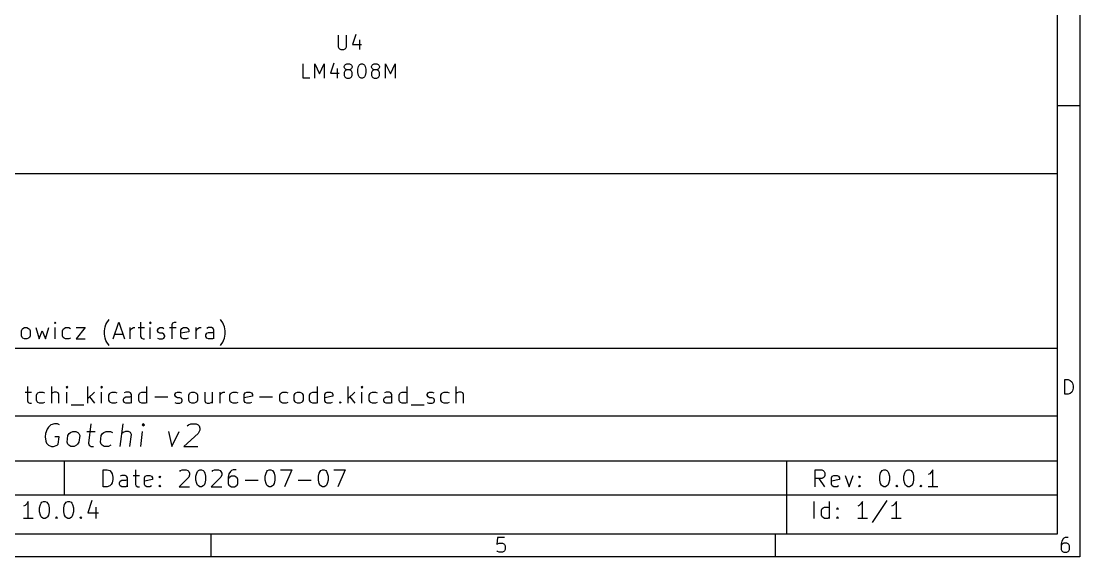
# Model space of a CAD drawing. Header units: inches. Extents: x 0.4 to 11.3, y -7.9 to -0.4.
# Drawn here: x 7.606 to 11.299, y -7.874 to -6.004 of the extents above; entities that cross this region are included whole.
import ezdxf

# ---------------------------------------------------------------- set-up
doc = ezdxf.new("R2010")
doc.units = ezdxf.units.IN
doc.header["$MEASUREMENT"] = 0
doc.layers.add('GREENSIXTYFIVE', color=129, linetype='CONTINUOUS')
doc.layers.add('RED', color=14, linetype='CONTINUOUS')

msp = doc.modelspace()

# ---------------------------------------------------------------- linework, layer by layer
at = {"layer": 'GREENSIXTYFIVE', "linetype": 'CONTINUOUS'}
for p, q in [((8.7119, -6.0528), (8.7119, -6.0933)), ((8.7405, -6.0933), (8.7405, -6.0528)), ((8.7738, -6.0504), (8.7619, -6.0861)), ((8.7119, -6.0933), (8.7143, -6.098)), ((8.7381, -6.098), (8.7405, -6.0933)), ((8.7619, -6.0861), (8.7929, -6.0861)), ((8.7857, -6.0695), (8.7857, -6.1028)), ((8.7143, -6.098), (8.7167, -6.1004)), ((8.7167, -6.1004), (8.7214, -6.1028)), ((8.7214, -6.1028), (8.7309, -6.1028)), ((8.7309, -6.1028), (8.7357, -6.1004)), ((8.7357, -6.1004), (8.7381, -6.098)), ((8.5893, -6.2028), (8.5893, -6.1528)), ((8.6298, -6.2028), (8.6298, -6.1528)), ((8.6298, -6.1528), (8.6464, -6.1885)), ((8.6464, -6.1885), (8.6631, -6.1528)), ((8.6631, -6.1528), (8.6631, -6.2028)), ((8.6964, -6.1504), (8.6845, -6.1861)), ((8.7321, -6.1623), (8.7345, -6.1576)), ((8.7321, -6.1647), (8.7321, -6.1623)), ((8.7345, -6.1695), (8.7321, -6.1647)), ((8.7345, -6.1576), (8.7369, -6.1552)), ((8.7369, -6.1552), (8.7417, -6.1528)), ((8.7417, -6.1528), (8.7512, -6.1528)), ((8.7512, -6.1528), (8.756, -6.1552)), ((8.756, -6.1552), (8.7583, -6.1576)), ((8.7583, -6.1576), (8.7607, -6.1623)), ((8.7607, -6.1647), (8.7583, -6.1695)), ((8.7607, -6.1623), (8.7607, -6.1647)), ((8.7798, -6.1719), (8.7821, -6.1623)), ((8.7821, -6.1623), (8.7845, -6.1576)), ((8.7845, -6.1576), (8.7869, -6.1552)), ((8.7869, -6.1552), (8.7917, -6.1528)), ((8.7917, -6.1528), (8.7964, -6.1528)), ((8.7964, -6.1528), (8.8012, -6.1552)), ((8.8012, -6.1552), (8.8036, -6.1576)), ((8.8036, -6.1576), (8.806, -6.1623)), ((8.806, -6.1623), (8.8083, -6.1719)), ((8.8274, -6.1623), (8.8298, -6.1576)), ((8.8274, -6.1647), (8.8274, -6.1623)), ((8.8298, -6.1695), (8.8274, -6.1647)), ((8.8298, -6.1576), (8.8321, -6.1552)), ((8.8321, -6.1552), (8.8369, -6.1528)), ((8.8369, -6.1528), (8.8464, -6.1528)), ((8.8464, -6.1528), (8.8512, -6.1552)), ((8.8512, -6.1552), (8.8536, -6.1576)), ((8.8536, -6.1576), (8.856, -6.1623)), ((8.856, -6.1647), (8.8536, -6.1695)), ((8.856, -6.1623), (8.856, -6.1647)), ((8.8774, -6.2028), (8.8774, -6.1528)), ((8.8774, -6.1528), (8.894, -6.1885)), ((8.894, -6.1885), (8.9107, -6.1528)), ((8.9107, -6.1528), (8.9107, -6.2028)), ((8.6131, -6.2028), (8.5893, -6.2028)), ((8.6845, -6.1861), (8.7155, -6.1861)), ((8.7083, -6.1695), (8.7083, -6.2028)), ((8.7345, -6.179), (8.7321, -6.1838)), ((8.7321, -6.1838), (8.7321, -6.1933)), ((8.7321, -6.1933), (8.7345, -6.198)), ((8.7369, -6.1719), (8.7345, -6.1695)), ((8.7369, -6.1766), (8.7345, -6.179)), ((8.7345, -6.198), (8.7369, -6.2004)), ((8.7417, -6.1742), (8.7369, -6.1719)), ((8.7417, -6.1742), (8.7369, -6.1766)), ((8.7369, -6.2004), (8.7417, -6.2028)), ((8.7512, -6.1742), (8.7417, -6.1742)), ((8.7417, -6.2028), (8.7512, -6.2028)), ((8.756, -6.1719), (8.7512, -6.1742)), ((8.756, -6.1766), (8.7512, -6.1742)), ((8.7512, -6.2028), (8.756, -6.2004)), ((8.7583, -6.1695), (8.756, -6.1719)), ((8.7583, -6.179), (8.756, -6.1766)), ((8.756, -6.2004), (8.7583, -6.198)), ((8.7607, -6.1838), (8.7583, -6.179)), ((8.7583, -6.198), (8.7607, -6.1933)), ((8.7607, -6.1933), (8.7607, -6.1838)), ((8.7798, -6.1838), (8.7798, -6.1719)), ((8.7821, -6.1933), (8.7798, -6.1838)), ((8.7845, -6.198), (8.7821, -6.1933)), ((8.7869, -6.2004), (8.7845, -6.198)), ((8.7917, -6.2028), (8.7869, -6.2004)), ((8.7964, -6.2028), (8.7917, -6.2028)), ((8.8012, -6.2004), (8.7964, -6.2028)), ((8.8036, -6.198), (8.8012, -6.2004)), ((8.806, -6.1933), (8.8036, -6.198)), ((8.8083, -6.1838), (8.806, -6.1933)), ((8.8083, -6.1719), (8.8083, -6.1838)), ((8.8298, -6.179), (8.8274, -6.1838)), ((8.8274, -6.1838), (8.8274, -6.1933)), ((8.8274, -6.1933), (8.8298, -6.198)), ((8.8321, -6.1719), (8.8298, -6.1695)), ((8.8321, -6.1766), (8.8298, -6.179)), ((8.8298, -6.198), (8.8321, -6.2004)), ((8.8369, -6.1742), (8.8321, -6.1719)), ((8.8369, -6.1742), (8.8321, -6.1766)), ((8.8321, -6.2004), (8.8369, -6.2028)), ((8.8464, -6.1742), (8.8369, -6.1742)), ((8.8369, -6.2028), (8.8464, -6.2028)), ((8.8512, -6.1719), (8.8464, -6.1742)), ((8.8512, -6.1766), (8.8464, -6.1742)), ((8.8464, -6.2028), (8.8512, -6.2004)), ((8.8536, -6.1695), (8.8512, -6.1719)), ((8.8536, -6.179), (8.8512, -6.1766)), ((8.8512, -6.2004), (8.8536, -6.198)), ((8.856, -6.1838), (8.8536, -6.179)), ((8.8536, -6.198), (8.856, -6.1933)), ((8.856, -6.1933), (8.856, -6.1838))]:
    msp.add_line(p, q, dxfattribs=at)
at = {"layer": 'RED', "linetype": 'CONTINUOUS'}
for p, q in [((11.2993, -0.3937), (11.2993, -7.8743)), ((11.2206, -0.4724), (11.2206, -7.7956)), ((11.2993, -6.2992), (11.2206, -6.2992)), ((6.9686, -6.5357), (11.2206, -6.5357)), ((11.2206, -6.5357), (11.2206, -7.7956)), ((7.7244, -7.0545), (7.7216, -7.0574)), ((7.7272, -7.0574), (7.7244, -7.0545)), ((7.7244, -7.0545), (7.7244, -7.0602)), ((7.9044, -7.0574), (7.91, -7.0489)), ((7.91, -7.0489), (7.9128, -7.0461)), ((7.9269, -7.1136), (7.9465, -7.0545)), ((7.9465, -7.0545), (7.9662, -7.1136)), ((8.0225, -7.0545), (8.0225, -7.1052)), ((8.0562, -7.0545), (8.0534, -7.0574)), ((8.059, -7.0574), (8.0562, -7.0545)), ((8.0562, -7.0545), (8.0562, -7.0602)), ((8.135, -7.0574), (8.1406, -7.0545)), ((8.1406, -7.0545), (8.1462, -7.0545)), ((8.3037, -7.0489), (8.3009, -7.0461)), ((8.3093, -7.0574), (8.3037, -7.0489)), ((7.6063, -7.0855), (7.6091, -7.0799)), ((7.6063, -7.1024), (7.6063, -7.0855)), ((7.6091, -7.0799), (7.6119, -7.077)), ((7.6119, -7.077), (7.6175, -7.0742)), ((7.6175, -7.0742), (7.626, -7.0742)), ((7.626, -7.0742), (7.6316, -7.077)), ((7.6316, -7.077), (7.6344, -7.0799)), ((7.6344, -7.0799), (7.6372, -7.0855)), ((7.6372, -7.0855), (7.6372, -7.1024)), ((7.6569, -7.0742), (7.6681, -7.1136)), ((7.6681, -7.1136), (7.6794, -7.0855)), ((7.6794, -7.0855), (7.6906, -7.1136)), ((7.6906, -7.1136), (7.7019, -7.0742)), ((7.7216, -7.0574), (7.7244, -7.0602)), ((7.7244, -7.0602), (7.7272, -7.0574)), ((7.7244, -7.1136), (7.7244, -7.0742)), ((7.7497, -7.0855), (7.7525, -7.0799)), ((7.7497, -7.1024), (7.7497, -7.0855)), ((7.7525, -7.0799), (7.7553, -7.077)), ((7.7553, -7.077), (7.7609, -7.0742)), ((7.7609, -7.0742), (7.7722, -7.0742)), ((7.7722, -7.0742), (7.7778, -7.077)), ((7.7975, -7.0742), (7.8284, -7.0742)), ((7.8284, -7.0742), (7.7975, -7.1136)), ((7.8959, -7.0855), (7.8987, -7.0714)), ((7.8959, -7.0967), (7.8959, -7.0855)), ((7.8987, -7.0714), (7.9016, -7.063)), ((7.9016, -7.063), (7.9044, -7.0574)), ((7.9859, -7.1136), (7.9859, -7.0742)), ((7.9859, -7.0855), (7.9887, -7.0799)), ((7.9887, -7.0799), (7.9915, -7.077)), ((7.9915, -7.077), (7.9972, -7.0742)), ((7.9972, -7.0742), (8.0028, -7.0742)), ((8.014, -7.0742), (8.0365, -7.0742)), ((8.0534, -7.0574), (8.0562, -7.0602)), ((8.0562, -7.0602), (8.059, -7.0574)), ((8.0562, -7.1136), (8.0562, -7.0742)), ((8.0815, -7.0827), (8.0843, -7.077)), ((8.0815, -7.0855), (8.0815, -7.0827)), ((8.0843, -7.0911), (8.0815, -7.0855)), ((8.0843, -7.077), (8.09, -7.0742)), ((8.09, -7.0939), (8.0843, -7.0911)), ((8.09, -7.0742), (8.0984, -7.0742)), ((8.0984, -7.0742), (8.104, -7.077)), ((8.1237, -7.0742), (8.1462, -7.0742)), ((8.1321, -7.063), (8.135, -7.0574)), ((8.1321, -7.1136), (8.1321, -7.063)), ((8.1631, -7.0827), (8.1659, -7.077)), ((8.1631, -7.1052), (8.1631, -7.0827)), ((8.1912, -7.0883), (8.1631, -7.0939)), ((8.1659, -7.077), (8.1715, -7.0742)), ((8.1715, -7.0742), (8.1828, -7.0742)), ((8.1828, -7.0742), (8.1884, -7.077)), ((8.1884, -7.077), (8.1912, -7.0827)), ((8.1912, -7.0827), (8.1912, -7.0883)), ((8.2165, -7.1136), (8.2165, -7.0742)), ((8.2165, -7.0855), (8.2193, -7.0799)), ((8.2193, -7.0799), (8.2221, -7.077)), ((8.2221, -7.077), (8.2278, -7.0742)), ((8.2278, -7.0742), (8.2334, -7.0742)), ((8.2587, -7.0742), (8.2531, -7.077)), ((8.2531, -7.0939), (8.2587, -7.0911)), ((8.2699, -7.0742), (8.2587, -7.0742)), ((8.2587, -7.0911), (8.2728, -7.0911)), ((8.2756, -7.077), (8.2699, -7.0742)), ((8.2728, -7.0911), (8.2784, -7.0883)), ((8.2784, -7.0827), (8.2756, -7.077)), ((8.2784, -7.1136), (8.2784, -7.0827)), ((8.3121, -7.063), (8.3093, -7.0574)), ((8.3149, -7.0714), (8.3121, -7.063)), ((8.3177, -7.0855), (8.3149, -7.0714)), ((8.3177, -7.0967), (8.3177, -7.0855)), ((7.6091, -7.108), (7.6063, -7.1024)), ((7.6119, -7.1108), (7.6091, -7.108)), ((7.6175, -7.1136), (7.6119, -7.1108)), ((7.626, -7.1136), (7.6175, -7.1136)), ((7.6316, -7.1108), (7.626, -7.1136)), ((7.6344, -7.108), (7.6316, -7.1108)), ((7.6372, -7.1024), (7.6344, -7.108)), ((7.7525, -7.108), (7.7497, -7.1024)), ((7.7553, -7.1108), (7.7525, -7.108)), ((7.7609, -7.1136), (7.7553, -7.1108)), ((7.7722, -7.1136), (7.7609, -7.1136)), ((7.7778, -7.1108), (7.7722, -7.1136)), ((7.7975, -7.1136), (7.8284, -7.1136)), ((7.8987, -7.1108), (7.8959, -7.0967)), ((7.9016, -7.1192), (7.8987, -7.1108)), ((7.9044, -7.1249), (7.9016, -7.1192)), ((7.91, -7.1333), (7.9044, -7.1249)), ((7.9325, -7.0967), (7.9606, -7.0967)), ((8.0225, -7.1052), (8.0253, -7.1108)), ((8.0253, -7.1108), (8.0309, -7.1136)), ((8.0309, -7.1136), (8.0365, -7.1136)), ((8.0815, -7.1108), (8.0871, -7.1136)), ((8.0871, -7.1136), (8.0984, -7.1136)), ((8.0984, -7.0939), (8.09, -7.0939)), ((8.104, -7.0967), (8.0984, -7.0939)), ((8.0984, -7.1136), (8.104, -7.1108)), ((8.1068, -7.1024), (8.104, -7.0967)), ((8.104, -7.1108), (8.1068, -7.1052)), ((8.1068, -7.1052), (8.1068, -7.1024)), ((8.1659, -7.1108), (8.1631, -7.1052)), ((8.1715, -7.1136), (8.1659, -7.1108)), ((8.1828, -7.1136), (8.1715, -7.1136)), ((8.1884, -7.1108), (8.1828, -7.1136)), ((8.2503, -7.0995), (8.2531, -7.0939)), ((8.2503, -7.1052), (8.2503, -7.0995)), ((8.2531, -7.1108), (8.2503, -7.1052)), ((8.2587, -7.1136), (8.2531, -7.1108)), ((8.2728, -7.1136), (8.2587, -7.1136)), ((8.2784, -7.1108), (8.2728, -7.1136)), ((8.3037, -7.1333), (8.3093, -7.1249)), ((8.3093, -7.1249), (8.3121, -7.1192)), ((8.3121, -7.1192), (8.3149, -7.1108)), ((8.3149, -7.1108), (8.3177, -7.0967)), ((6.9686, -7.146), (11.2206, -7.146)), ((7.9128, -7.1361), (7.91, -7.1333)), ((8.3009, -7.1361), (8.3037, -7.1333)), ((11.2465, -7.3068), (11.2465, -7.2557)), ((11.2465, -7.2557), (11.2587, -7.2557)), ((11.2587, -7.2557), (11.266, -7.2581)), ((11.266, -7.2581), (11.2709, -7.263)), ((11.2709, -7.263), (11.2733, -7.2678)), ((11.2733, -7.2678), (11.2758, -7.2776)), ((7.6193, -7.2989), (7.6418, -7.2989)), ((7.6277, -7.2793), (7.6277, -7.3299)), ((7.6586, -7.3102), (7.6614, -7.3046)), ((7.6586, -7.3271), (7.6586, -7.3102)), ((7.6614, -7.3046), (7.6643, -7.3018)), ((7.6643, -7.3018), (7.6699, -7.2989)), ((7.6699, -7.2989), (7.6811, -7.2989)), ((7.6811, -7.2989), (7.6868, -7.3018)), ((7.7121, -7.3383), (7.7121, -7.2793)), ((7.7149, -7.3018), (7.7121, -7.3046)), ((7.7205, -7.2989), (7.7149, -7.3018)), ((7.7289, -7.2989), (7.7205, -7.2989)), ((7.7346, -7.3018), (7.7289, -7.2989)), ((7.7374, -7.3074), (7.7346, -7.3018)), ((7.7374, -7.3383), (7.7374, -7.3074)), ((7.7655, -7.2793), (7.7627, -7.2821)), ((7.7627, -7.2821), (7.7655, -7.2849)), ((7.7683, -7.2821), (7.7655, -7.2793)), ((7.7655, -7.2793), (7.7655, -7.2849)), ((7.7655, -7.2849), (7.7683, -7.2821)), ((7.7655, -7.3383), (7.7655, -7.2989)), ((7.8386, -7.3383), (7.8386, -7.2793)), ((7.8611, -7.2989), (7.8386, -7.3214)), ((7.8864, -7.2793), (7.8836, -7.2821)), ((7.8836, -7.2821), (7.8864, -7.2849)), ((7.8892, -7.2821), (7.8864, -7.2793)), ((7.8864, -7.2793), (7.8864, -7.2849)), ((7.8864, -7.2849), (7.8892, -7.2821)), ((7.8864, -7.3383), (7.8864, -7.2989)), ((7.9117, -7.3102), (7.9145, -7.3046)), ((7.9117, -7.3271), (7.9117, -7.3102)), ((7.9145, -7.3046), (7.9174, -7.3018)), ((7.9174, -7.3018), (7.923, -7.2989)), ((7.923, -7.2989), (7.9342, -7.2989)), ((7.9342, -7.2989), (7.9399, -7.3018)), ((7.9708, -7.2989), (7.9652, -7.3018)), ((7.982, -7.2989), (7.9708, -7.2989)), ((7.9877, -7.3018), (7.982, -7.2989)), ((7.9848, -7.3158), (7.9905, -7.313)), ((7.9905, -7.3074), (7.9877, -7.3018)), ((7.9905, -7.3383), (7.9905, -7.3074)), ((8.0158, -7.3102), (8.0186, -7.3046)), ((8.0158, -7.3271), (8.0158, -7.3102)), ((8.0186, -7.3046), (8.0214, -7.3018)), ((8.0214, -7.3018), (8.027, -7.2989)), ((8.027, -7.2989), (8.0383, -7.2989)), ((8.0383, -7.2989), (8.0439, -7.3018)), ((8.0439, -7.3383), (8.0439, -7.2793)), ((8.1423, -7.3074), (8.1451, -7.3018)), ((8.1423, -7.3102), (8.1423, -7.3074)), ((8.1451, -7.3158), (8.1423, -7.3102)), ((8.1451, -7.3018), (8.1508, -7.2989)), ((8.1508, -7.2989), (8.1592, -7.2989)), ((8.1592, -7.2989), (8.1648, -7.3018)), ((8.1901, -7.3102), (8.1929, -7.3046)), ((8.1901, -7.3271), (8.1901, -7.3102)), ((8.1929, -7.3046), (8.1957, -7.3018)), ((8.1957, -7.3018), (8.2014, -7.2989)), ((8.2014, -7.2989), (8.2098, -7.2989)), ((8.2098, -7.2989), (8.2154, -7.3018)), ((8.2154, -7.3018), (8.2182, -7.3046)), ((8.2182, -7.3046), (8.2211, -7.3102)), ((8.2211, -7.3102), (8.2211, -7.3271)), ((8.2464, -7.2989), (8.2464, -7.3299)), ((8.2717, -7.2989), (8.2717, -7.3383)), ((8.2998, -7.3383), (8.2998, -7.2989)), ((8.2998, -7.3102), (8.3026, -7.3046)), ((8.3026, -7.3046), (8.3054, -7.3018)), ((8.3054, -7.3018), (8.311, -7.2989)), ((8.311, -7.2989), (8.3167, -7.2989)), ((8.3335, -7.3102), (8.3364, -7.3046)), ((8.3335, -7.3271), (8.3335, -7.3102)), ((8.3364, -7.3046), (8.3392, -7.3018)), ((8.3392, -7.3018), (8.3448, -7.2989)), ((8.3448, -7.2989), (8.356, -7.2989)), ((8.356, -7.2989), (8.3617, -7.3018)), ((8.3842, -7.3074), (8.387, -7.3018)), ((8.3842, -7.3299), (8.3842, -7.3074)), ((8.4123, -7.313), (8.3842, -7.3186)), ((8.387, -7.3018), (8.3926, -7.2989)), ((8.3926, -7.2989), (8.4038, -7.2989)), ((8.4038, -7.2989), (8.4095, -7.3018)), ((8.4095, -7.3018), (8.4123, -7.3074)), ((8.4123, -7.3074), (8.4123, -7.313)), ((8.5079, -7.3102), (8.5107, -7.3046)), ((8.5079, -7.3271), (8.5079, -7.3102)), ((8.5107, -7.3046), (8.5135, -7.3018)), ((8.5135, -7.3018), (8.5191, -7.2989)), ((8.5191, -7.2989), (8.5304, -7.2989)), ((8.5304, -7.2989), (8.536, -7.3018)), ((8.5585, -7.3102), (8.5613, -7.3046)), ((8.5585, -7.3271), (8.5585, -7.3102)), ((8.5613, -7.3046), (8.5641, -7.3018)), ((8.5641, -7.3018), (8.5698, -7.2989)), ((8.5698, -7.2989), (8.5782, -7.2989)), ((8.5782, -7.2989), (8.5838, -7.3018)), ((8.5838, -7.3018), (8.5866, -7.3046)), ((8.5866, -7.3046), (8.5894, -7.3102)), ((8.5894, -7.3102), (8.5894, -7.3271)), ((8.6119, -7.3102), (8.6148, -7.3046)), ((8.6119, -7.3271), (8.6119, -7.3102)), ((8.6148, -7.3046), (8.6176, -7.3018)), ((8.6176, -7.3018), (8.6232, -7.2989)), ((8.6232, -7.2989), (8.6344, -7.2989)), ((8.6344, -7.2989), (8.6401, -7.3018)), ((8.6401, -7.3383), (8.6401, -7.2793)), ((8.6654, -7.3074), (8.6682, -7.3018)), ((8.6654, -7.3299), (8.6654, -7.3074)), ((8.6935, -7.313), (8.6654, -7.3186)), ((8.6682, -7.3018), (8.6738, -7.2989)), ((8.6738, -7.2989), (8.6851, -7.2989)), ((8.6851, -7.2989), (8.6907, -7.3018)), ((8.6907, -7.3018), (8.6935, -7.3074)), ((8.6935, -7.3074), (8.6935, -7.313)), ((8.7469, -7.3383), (8.7469, -7.2793)), ((8.7694, -7.2989), (8.7469, -7.3214)), ((8.7947, -7.2793), (8.7919, -7.2821)), ((8.7919, -7.2821), (8.7947, -7.2849)), ((8.7975, -7.2821), (8.7947, -7.2793)), ((8.7947, -7.2793), (8.7947, -7.2849)), ((8.7947, -7.2849), (8.7975, -7.2821)), ((8.7947, -7.3383), (8.7947, -7.2989)), ((8.82, -7.3102), (8.8229, -7.3046)), ((8.82, -7.3271), (8.82, -7.3102)), ((8.8229, -7.3046), (8.8257, -7.3018)), ((8.8257, -7.3018), (8.8313, -7.2989)), ((8.8313, -7.2989), (8.8425, -7.2989)), ((8.8425, -7.2989), (8.8482, -7.3018)), ((8.8791, -7.2989), (8.8735, -7.3018)), ((8.8903, -7.2989), (8.8791, -7.2989)), ((8.896, -7.3018), (8.8903, -7.2989)), ((8.8932, -7.3158), (8.8988, -7.313)), ((8.8988, -7.3074), (8.896, -7.3018)), ((8.8988, -7.3383), (8.8988, -7.3074)), ((8.9241, -7.3102), (8.9269, -7.3046)), ((8.9241, -7.3271), (8.9241, -7.3102)), ((8.9269, -7.3046), (8.9297, -7.3018)), ((8.9297, -7.3018), (8.9353, -7.2989)), ((8.9353, -7.2989), (8.9466, -7.2989)), ((8.9466, -7.2989), (8.9522, -7.3018)), ((8.9522, -7.3383), (8.9522, -7.2793)), ((9.0225, -7.3074), (9.0253, -7.3018)), ((9.0225, -7.3102), (9.0225, -7.3074)), ((9.0253, -7.3158), (9.0225, -7.3102)), ((9.0253, -7.3018), (9.0309, -7.2989)), ((9.0309, -7.2989), (9.0394, -7.2989)), ((9.0394, -7.2989), (9.045, -7.3018)), ((9.0703, -7.3102), (9.0731, -7.3046)), ((9.0703, -7.3271), (9.0703, -7.3102)), ((9.0731, -7.3046), (9.0759, -7.3018)), ((9.0759, -7.3018), (9.0816, -7.2989)), ((9.0816, -7.2989), (9.0928, -7.2989)), ((9.0928, -7.2989), (9.0984, -7.3018)), ((9.1237, -7.3383), (9.1237, -7.2793)), ((9.1266, -7.3018), (9.1237, -7.3046)), ((9.1322, -7.2989), (9.1266, -7.3018)), ((9.1406, -7.2989), (9.1322, -7.2989)), ((9.1462, -7.3018), (9.1406, -7.2989)), ((9.1491, -7.3074), (9.1462, -7.3018)), ((9.1491, -7.3383), (9.1491, -7.3074)), ((11.2587, -7.3068), (11.2465, -7.3068)), ((11.266, -7.3044), (11.2587, -7.3068)), ((11.2709, -7.2995), (11.266, -7.3044)), ((11.2733, -7.2946), (11.2709, -7.2995)), ((11.2758, -7.2849), (11.2733, -7.2946)), ((11.2758, -7.2776), (11.2758, -7.2849)), ((7.6277, -7.3299), (7.6305, -7.3355)), ((7.6305, -7.3355), (7.6361, -7.3383)), ((7.6361, -7.3383), (7.6418, -7.3383)), ((7.6614, -7.3327), (7.6586, -7.3271)), ((7.6643, -7.3355), (7.6614, -7.3327)), ((7.6699, -7.3383), (7.6643, -7.3355)), ((7.6811, -7.3383), (7.6699, -7.3383)), ((7.6868, -7.3355), (7.6811, -7.3383)), ((7.7796, -7.3439), (7.8245, -7.3439)), ((7.8442, -7.3158), (7.8611, -7.3383)), ((7.9145, -7.3327), (7.9117, -7.3271)), ((7.9174, -7.3355), (7.9145, -7.3327)), ((7.923, -7.3383), (7.9174, -7.3355)), ((7.9342, -7.3383), (7.923, -7.3383)), ((7.9399, -7.3355), (7.9342, -7.3383)), ((7.9623, -7.3243), (7.9652, -7.3186)), ((7.9623, -7.3299), (7.9623, -7.3243)), ((7.9652, -7.3355), (7.9623, -7.3299)), ((7.9652, -7.3186), (7.9708, -7.3158)), ((7.9708, -7.3383), (7.9652, -7.3355)), ((7.9708, -7.3158), (7.9848, -7.3158)), ((7.9848, -7.3383), (7.9708, -7.3383)), ((7.9905, -7.3355), (7.9848, -7.3383)), ((8.0186, -7.3327), (8.0158, -7.3271)), ((8.0214, -7.3355), (8.0186, -7.3327)), ((8.027, -7.3383), (8.0214, -7.3355)), ((8.0383, -7.3383), (8.027, -7.3383)), ((8.0439, -7.3355), (8.0383, -7.3383)), ((8.072, -7.3158), (8.117, -7.3158)), ((8.1423, -7.3355), (8.1479, -7.3383)), ((8.1508, -7.3186), (8.1451, -7.3158)), ((8.1479, -7.3383), (8.1592, -7.3383)), ((8.1592, -7.3186), (8.1508, -7.3186)), ((8.1648, -7.3214), (8.1592, -7.3186)), ((8.1592, -7.3383), (8.1648, -7.3355)), ((8.1676, -7.3271), (8.1648, -7.3214)), ((8.1648, -7.3355), (8.1676, -7.3299)), ((8.1676, -7.3299), (8.1676, -7.3271)), ((8.1929, -7.3327), (8.1901, -7.3271)), ((8.1957, -7.3355), (8.1929, -7.3327)), ((8.2014, -7.3383), (8.1957, -7.3355)), ((8.2098, -7.3383), (8.2014, -7.3383)), ((8.2154, -7.3355), (8.2098, -7.3383)), ((8.2182, -7.3327), (8.2154, -7.3355)), ((8.2211, -7.3271), (8.2182, -7.3327)), ((8.2464, -7.3299), (8.2492, -7.3355)), ((8.2492, -7.3355), (8.2548, -7.3383)), ((8.2548, -7.3383), (8.2632, -7.3383)), ((8.2632, -7.3383), (8.2689, -7.3355)), ((8.2689, -7.3355), (8.2717, -7.3327)), ((8.3364, -7.3327), (8.3335, -7.3271)), ((8.3392, -7.3355), (8.3364, -7.3327)), ((8.3448, -7.3383), (8.3392, -7.3355)), ((8.356, -7.3383), (8.3448, -7.3383)), ((8.3617, -7.3355), (8.356, -7.3383)), ((8.387, -7.3355), (8.3842, -7.3299)), ((8.3926, -7.3383), (8.387, -7.3355)), ((8.4038, -7.3383), (8.3926, -7.3383)), ((8.4095, -7.3355), (8.4038, -7.3383)), ((8.4376, -7.3158), (8.4826, -7.3158)), ((8.5107, -7.3327), (8.5079, -7.3271)), ((8.5135, -7.3355), (8.5107, -7.3327)), ((8.5191, -7.3383), (8.5135, -7.3355)), ((8.5304, -7.3383), (8.5191, -7.3383)), ((8.536, -7.3355), (8.5304, -7.3383)), ((8.5613, -7.3327), (8.5585, -7.3271)), ((8.5641, -7.3355), (8.5613, -7.3327)), ((8.5698, -7.3383), (8.5641, -7.3355)), ((8.5782, -7.3383), (8.5698, -7.3383)), ((8.5838, -7.3355), (8.5782, -7.3383)), ((8.5866, -7.3327), (8.5838, -7.3355)), ((8.5894, -7.3271), (8.5866, -7.3327)), ((8.6148, -7.3327), (8.6119, -7.3271)), ((8.6176, -7.3355), (8.6148, -7.3327)), ((8.6232, -7.3383), (8.6176, -7.3355)), ((8.6344, -7.3383), (8.6232, -7.3383)), ((8.6401, -7.3355), (8.6344, -7.3383)), ((8.6682, -7.3355), (8.6654, -7.3299)), ((8.6738, -7.3383), (8.6682, -7.3355)), ((8.6851, -7.3383), (8.6738, -7.3383)), ((8.6907, -7.3355), (8.6851, -7.3383)), ((8.716, -7.3355), (8.7188, -7.3327)), ((8.7188, -7.3383), (8.716, -7.3355)), ((8.7188, -7.3327), (8.7216, -7.3355)), ((8.7188, -7.3327), (8.7188, -7.3383)), ((8.7216, -7.3355), (8.7188, -7.3383)), ((8.7525, -7.3158), (8.7694, -7.3383)), ((8.8229, -7.3327), (8.82, -7.3271)), ((8.8257, -7.3355), (8.8229, -7.3327)), ((8.8313, -7.3383), (8.8257, -7.3355)), ((8.8425, -7.3383), (8.8313, -7.3383)), ((8.8482, -7.3355), (8.8425, -7.3383)), ((8.8707, -7.3243), (8.8735, -7.3186)), ((8.8707, -7.3299), (8.8707, -7.3243)), ((8.8735, -7.3355), (8.8707, -7.3299)), ((8.8735, -7.3186), (8.8791, -7.3158)), ((8.8791, -7.3383), (8.8735, -7.3355)), ((8.8791, -7.3158), (8.8932, -7.3158)), ((8.8932, -7.3383), (8.8791, -7.3383)), ((8.8988, -7.3355), (8.8932, -7.3383)), ((8.9269, -7.3327), (8.9241, -7.3271)), ((8.9297, -7.3355), (8.9269, -7.3327)), ((8.9353, -7.3383), (8.9297, -7.3355)), ((8.9466, -7.3383), (8.9353, -7.3383)), ((8.9522, -7.3355), (8.9466, -7.3383)), ((8.9663, -7.3439), (9.0113, -7.3439)), ((9.0225, -7.3355), (9.0281, -7.3383)), ((9.0309, -7.3186), (9.0253, -7.3158)), ((9.0281, -7.3383), (9.0394, -7.3383)), ((9.0394, -7.3186), (9.0309, -7.3186)), ((9.045, -7.3214), (9.0394, -7.3186)), ((9.0394, -7.3383), (9.045, -7.3355)), ((9.0478, -7.3271), (9.045, -7.3214)), ((9.045, -7.3355), (9.0478, -7.3299)), ((9.0478, -7.3299), (9.0478, -7.3271)), ((9.0731, -7.3327), (9.0703, -7.3271)), ((9.0759, -7.3355), (9.0731, -7.3327)), ((9.0816, -7.3383), (9.0759, -7.3355)), ((9.0928, -7.3383), (9.0816, -7.3383)), ((9.0984, -7.3355), (9.0928, -7.3383)), ((6.9686, -7.3822), (11.2206, -7.3822)), ((7.7012, -7.4212), (7.6965, -7.4287)), ((7.7096, -7.4137), (7.7012, -7.4212)), ((7.7214, -7.4099), (7.7096, -7.4137)), ((7.7326, -7.4099), (7.7214, -7.4099)), ((7.7396, -7.4137), (7.7326, -7.4099)), ((7.8488, -7.4099), (7.8404, -7.4774)), ((7.9515, -7.4886), (7.9613, -7.4099)), ((8.0326, -7.4099), (8.0284, -7.4137)), ((8.0284, -7.4137), (8.0316, -7.4174)), ((8.0326, -7.4099), (8.0316, -7.4174)), ((8.0316, -7.4174), (8.0359, -7.4137)), ((8.0359, -7.4137), (8.0326, -7.4099)), ((8.1854, -7.4174), (8.1896, -7.4137)), ((8.1896, -7.4137), (8.1975, -7.4099)), ((8.1975, -7.4099), (8.2163, -7.4099)), ((8.2163, -7.4099), (8.2233, -7.4137)), ((8.2233, -7.4137), (8.2266, -7.4174)), ((8.2266, -7.4174), (8.2294, -7.4249)), ((7.6909, -7.4436), (7.6895, -7.4549)), ((7.6895, -7.4549), (7.6914, -7.4699)), ((7.6965, -7.4287), (7.6909, -7.4436)), ((7.7382, -7.4549), (7.7232, -7.4549)), ((7.7349, -7.4811), (7.7382, -7.4549)), ((7.7659, -7.4736), (7.7687, -7.4511)), ((7.7687, -7.4511), (7.7734, -7.4436)), ((7.7734, -7.4436), (7.7776, -7.4399)), ((7.7776, -7.4399), (7.7856, -7.4362)), ((7.7856, -7.4362), (7.7968, -7.4362)), ((7.7968, -7.4362), (7.8038, -7.4399)), ((7.8038, -7.4399), (7.8071, -7.4436)), ((7.8071, -7.4436), (7.8099, -7.4511)), ((7.8099, -7.4511), (7.8071, -7.4736)), ((7.8343, -7.4362), (7.8643, -7.4362)), ((7.8821, -7.4736), (7.8849, -7.4511)), ((7.8849, -7.4511), (7.8896, -7.4436)), ((7.8896, -7.4436), (7.8938, -7.4399)), ((7.8938, -7.4399), (7.9018, -7.4362)), ((7.9018, -7.4362), (7.9168, -7.4362)), ((7.9168, -7.4362), (7.9238, -7.4399)), ((7.9613, -7.4399), (7.9571, -7.4436)), ((7.9693, -7.4362), (7.9613, -7.4399)), ((7.9805, -7.4362), (7.9693, -7.4362)), ((7.9876, -7.4399), (7.9805, -7.4362)), ((7.9852, -7.4886), (7.9904, -7.4474)), ((7.9904, -7.4474), (7.9876, -7.4399)), ((8.0227, -7.4886), (8.0293, -7.4362)), ((8.1193, -7.4362), (8.1315, -7.4886)), ((8.1315, -7.4886), (8.1568, -7.4362)), ((8.2233, -7.4436), (8.1727, -7.4886)), ((8.2285, -7.4324), (8.2233, -7.4436)), ((8.2294, -7.4249), (8.2285, -7.4324)), ((7.6914, -7.4699), (7.6942, -7.4774)), ((7.6942, -7.4774), (7.7007, -7.4849)), ((7.7007, -7.4849), (7.7115, -7.4886)), ((7.7115, -7.4886), (7.719, -7.4886)), ((7.719, -7.4886), (7.7307, -7.4849)), ((7.7307, -7.4849), (7.7349, -7.4811)), ((7.7687, -7.4811), (7.7659, -7.4736)), ((7.772, -7.4849), (7.7687, -7.4811)), ((7.779, -7.4886), (7.772, -7.4849)), ((7.7903, -7.4886), (7.779, -7.4886)), ((7.7982, -7.4849), (7.7903, -7.4886)), ((7.8024, -7.4811), (7.7982, -7.4849)), ((7.8071, -7.4736), (7.8024, -7.4811)), ((7.8404, -7.4774), (7.8432, -7.4849)), ((7.8432, -7.4849), (7.8502, -7.4886)), ((7.8502, -7.4886), (7.8577, -7.4886)), ((7.8849, -7.4811), (7.8821, -7.4736)), ((7.8882, -7.4849), (7.8849, -7.4811)), ((7.8952, -7.4886), (7.8882, -7.4849)), ((7.9102, -7.4886), (7.8952, -7.4886)), ((7.9182, -7.4849), (7.9102, -7.4886)), ((8.1727, -7.4886), (8.2215, -7.4886)), ((6.9686, -7.5397), (11.2206, -7.5397)), ((7.756, -7.5397), (7.756, -7.6578)), ((7.892, -7.6297), (7.892, -7.5706)), ((7.892, -7.5706), (7.9061, -7.5706)), ((7.9061, -7.5706), (7.9145, -7.5734)), ((8.0045, -7.5706), (8.0045, -7.6212)), ((8.162, -7.5734), (8.1676, -7.5706)), ((8.1676, -7.5706), (8.1817, -7.5706)), ((8.1817, -7.5706), (8.1873, -7.5734)), ((8.2239, -7.5734), (8.2295, -7.5706)), ((8.2295, -7.5706), (8.2351, -7.5706)), ((8.2351, -7.5706), (8.2407, -7.5734)), ((8.2745, -7.5734), (8.2801, -7.5706)), ((8.2801, -7.5706), (8.2942, -7.5706)), ((8.2942, -7.5706), (8.2998, -7.5734)), ((8.3448, -7.5706), (8.3392, -7.5734)), ((8.3561, -7.5706), (8.3448, -7.5706)), ((8.4657, -7.5734), (8.4713, -7.5706)), ((8.4713, -7.5706), (8.477, -7.5706)), ((8.477, -7.5706), (8.4826, -7.5734)), ((8.5107, -7.5706), (8.5501, -7.5706)), ((8.5501, -7.5706), (8.5248, -7.6297)), ((8.6513, -7.5734), (8.6569, -7.5706)), ((8.6569, -7.5706), (8.6626, -7.5706)), ((8.6626, -7.5706), (8.6682, -7.5734)), ((8.6963, -7.5706), (8.7357, -7.5706)), ((8.7357, -7.5706), (8.7104, -7.6297)), ((10.2757, -7.5397), (10.2757, -7.7956)), ((10.3762, -7.6294), (10.3762, -7.5703)), ((10.3762, -7.5703), (10.3987, -7.5703)), ((10.3987, -7.5703), (10.4044, -7.5731)), ((10.6097, -7.5731), (10.6153, -7.5703)), ((10.6153, -7.5703), (10.6209, -7.5703)), ((10.6209, -7.5703), (10.6265, -7.5731)), ((10.694, -7.5731), (10.6996, -7.5703)), ((10.6996, -7.5703), (10.7053, -7.5703)), ((10.7053, -7.5703), (10.7109, -7.5731)), ((10.7868, -7.5703), (10.7812, -7.5787)), ((10.7868, -7.6294), (10.7868, -7.5703)), ((7.9145, -7.5734), (7.9202, -7.579)), ((7.9202, -7.579), (7.923, -7.5847)), ((7.923, -7.5847), (7.9258, -7.5959)), ((7.9258, -7.6043), (7.923, -7.6156)), ((7.9258, -7.5959), (7.9258, -7.6043)), ((7.9567, -7.5903), (7.9511, -7.5931)), ((7.9511, -7.61), (7.9567, -7.6072)), ((7.968, -7.5903), (7.9567, -7.5903)), ((7.9567, -7.6072), (7.9708, -7.6072)), ((7.9736, -7.5931), (7.968, -7.5903)), ((7.9708, -7.6072), (7.9764, -7.6043)), ((7.9764, -7.5987), (7.9736, -7.5931)), ((7.9764, -7.6297), (7.9764, -7.5987)), ((7.9961, -7.5903), (8.0186, -7.5903)), ((8.0355, -7.5987), (8.0383, -7.5931)), ((8.0355, -7.6212), (8.0355, -7.5987)), ((8.0636, -7.6043), (8.0355, -7.61)), ((8.0383, -7.5931), (8.0439, -7.5903)), ((8.0439, -7.5903), (8.0551, -7.5903)), ((8.0551, -7.5903), (8.0608, -7.5931)), ((8.0608, -7.5931), (8.0636, -7.5987)), ((8.0636, -7.5987), (8.0636, -7.6043)), ((8.0861, -7.5959), (8.0889, -7.5931)), ((8.0889, -7.5987), (8.0861, -7.5959)), ((8.0889, -7.5931), (8.0917, -7.5959)), ((8.0889, -7.5931), (8.0889, -7.5987)), ((8.0917, -7.5959), (8.0889, -7.5987)), ((8.1901, -7.5959), (8.1564, -7.6297)), ((8.1592, -7.5762), (8.162, -7.5734)), ((8.1873, -7.5734), (8.1901, -7.5762)), ((8.1901, -7.5762), (8.1929, -7.5819)), ((8.1929, -7.5875), (8.1901, -7.5959)), ((8.1929, -7.5819), (8.1929, -7.5875)), ((8.2154, -7.5931), (8.2183, -7.5819)), ((8.2154, -7.6072), (8.2154, -7.5931)), ((8.2183, -7.6184), (8.2154, -7.6072)), ((8.2183, -7.5819), (8.2211, -7.5762)), ((8.2211, -7.5762), (8.2239, -7.5734)), ((8.2407, -7.5734), (8.2436, -7.5762)), ((8.2436, -7.5762), (8.2464, -7.5819)), ((8.2464, -7.5819), (8.2492, -7.5931)), ((8.2492, -7.6072), (8.2464, -7.6184)), ((8.2492, -7.5931), (8.2492, -7.6072)), ((8.3026, -7.5959), (8.2689, -7.6297)), ((8.2717, -7.5762), (8.2745, -7.5734)), ((8.2998, -7.5734), (8.3026, -7.5762)), ((8.3026, -7.5762), (8.3054, -7.5819)), ((8.3054, -7.5875), (8.3026, -7.5959)), ((8.3054, -7.5819), (8.3054, -7.5875)), ((8.3307, -7.5847), (8.3279, -7.5959)), ((8.3279, -7.5959), (8.3279, -7.6184)), ((8.3307, -7.5987), (8.3279, -7.6043)), ((8.3364, -7.5762), (8.3307, -7.5847)), ((8.3336, -7.5959), (8.3307, -7.5987)), ((8.3392, -7.5931), (8.3336, -7.5959)), ((8.3392, -7.5734), (8.3364, -7.5762)), ((8.3504, -7.5931), (8.3392, -7.5931)), ((8.3561, -7.5959), (8.3504, -7.5931)), ((8.3589, -7.5987), (8.3561, -7.5959)), ((8.3617, -7.6043), (8.3589, -7.5987)), ((8.3617, -7.6184), (8.3617, -7.6043)), ((8.387, -7.6072), (8.432, -7.6072)), ((8.4573, -7.5931), (8.4601, -7.5819)), ((8.4573, -7.6072), (8.4573, -7.5931)), ((8.4601, -7.6184), (8.4573, -7.6072)), ((8.4601, -7.5819), (8.4629, -7.5762)), ((8.4629, -7.5762), (8.4657, -7.5734)), ((8.4826, -7.5734), (8.4854, -7.5762)), ((8.4854, -7.5762), (8.4882, -7.5819)), ((8.4882, -7.5819), (8.491, -7.5931)), ((8.491, -7.6072), (8.4882, -7.6184)), ((8.491, -7.5931), (8.491, -7.6072)), ((8.5726, -7.6072), (8.6176, -7.6072)), ((8.6429, -7.5931), (8.6457, -7.5819)), ((8.6429, -7.6072), (8.6429, -7.5931)), ((8.6457, -7.6184), (8.6429, -7.6072)), ((8.6457, -7.5819), (8.6485, -7.5762)), ((8.6485, -7.5762), (8.6513, -7.5734)), ((8.6682, -7.5734), (8.671, -7.5762)), ((8.671, -7.5762), (8.6738, -7.5819)), ((8.6738, -7.5819), (8.6766, -7.5931)), ((8.6766, -7.6072), (8.6738, -7.6184)), ((8.6766, -7.5931), (8.6766, -7.6072)), ((10.3987, -7.6012), (10.3762, -7.6012)), ((10.41, -7.6294), (10.3903, -7.6012)), ((10.4044, -7.5984), (10.3987, -7.6012)), ((10.4044, -7.5731), (10.4072, -7.5759)), ((10.4072, -7.5956), (10.4044, -7.5984)), ((10.4072, -7.5759), (10.41, -7.5815)), ((10.41, -7.59), (10.4072, -7.5956)), ((10.41, -7.5815), (10.41, -7.59)), ((10.4325, -7.5984), (10.4353, -7.5928)), ((10.4325, -7.6209), (10.4325, -7.5984)), ((10.4606, -7.604), (10.4325, -7.6097)), ((10.4353, -7.5928), (10.4409, -7.59)), ((10.4409, -7.59), (10.4522, -7.59)), ((10.4522, -7.59), (10.4578, -7.5928)), ((10.4578, -7.5928), (10.4606, -7.5984)), ((10.4606, -7.5984), (10.4606, -7.604)), ((10.4803, -7.59), (10.4944, -7.6294)), ((10.4944, -7.6294), (10.5084, -7.59)), ((10.5281, -7.5956), (10.5309, -7.5928)), ((10.5309, -7.5984), (10.5281, -7.5956)), ((10.5309, -7.5928), (10.5337, -7.5956)), ((10.5309, -7.5928), (10.5309, -7.5984)), ((10.5337, -7.5956), (10.5309, -7.5984)), ((10.6012, -7.5928), (10.604, -7.5815)), ((10.6012, -7.6069), (10.6012, -7.5928)), ((10.604, -7.6181), (10.6012, -7.6069)), ((10.604, -7.5815), (10.6068, -7.5759)), ((10.6068, -7.5759), (10.6097, -7.5731)), ((10.6265, -7.5731), (10.6293, -7.5759)), ((10.6293, -7.5759), (10.6322, -7.5815)), ((10.6322, -7.5815), (10.635, -7.5928)), ((10.635, -7.6069), (10.6322, -7.6181)), ((10.635, -7.5928), (10.635, -7.6069)), ((10.6856, -7.5928), (10.6884, -7.5815)), ((10.6856, -7.6069), (10.6856, -7.5928)), ((10.6884, -7.6181), (10.6856, -7.6069)), ((10.6884, -7.5815), (10.6912, -7.5759)), ((10.6912, -7.5759), (10.694, -7.5731)), ((10.7109, -7.5731), (10.7137, -7.5759)), ((10.7137, -7.5759), (10.7165, -7.5815)), ((10.7165, -7.5815), (10.7193, -7.5928)), ((10.7193, -7.6069), (10.7165, -7.6181)), ((10.7193, -7.5928), (10.7193, -7.6069)), ((10.7756, -7.5844), (10.77, -7.5872)), ((10.7812, -7.5787), (10.7756, -7.5844)), ((7.9061, -7.6297), (7.892, -7.6297)), ((7.9145, -7.6268), (7.9061, -7.6297)), ((7.9202, -7.6212), (7.9145, -7.6268)), ((7.923, -7.6156), (7.9202, -7.6212)), ((7.9483, -7.6156), (7.9511, -7.61)), ((7.9483, -7.6212), (7.9483, -7.6156)), ((7.9511, -7.6268), (7.9483, -7.6212)), ((7.9567, -7.6297), (7.9511, -7.6268)), ((7.9708, -7.6297), (7.9567, -7.6297)), ((7.9764, -7.6268), (7.9708, -7.6297)), ((8.0045, -7.6212), (8.0073, -7.6268)), ((8.0073, -7.6268), (8.013, -7.6297)), ((8.013, -7.6297), (8.0186, -7.6297)), ((8.0383, -7.6268), (8.0355, -7.6212)), ((8.0439, -7.6297), (8.0383, -7.6268)), ((8.0551, -7.6297), (8.0439, -7.6297)), ((8.0608, -7.6268), (8.0551, -7.6297)), ((8.0861, -7.6268), (8.0889, -7.624)), ((8.0889, -7.6297), (8.0861, -7.6268)), ((8.0889, -7.624), (8.0917, -7.6268)), ((8.0889, -7.624), (8.0889, -7.6297)), ((8.0917, -7.6268), (8.0889, -7.6297)), ((8.1564, -7.6297), (8.1929, -7.6297)), ((8.2211, -7.624), (8.2183, -7.6184)), ((8.2239, -7.6268), (8.2211, -7.624)), ((8.2295, -7.6297), (8.2239, -7.6268)), ((8.2351, -7.6297), (8.2295, -7.6297)), ((8.2407, -7.6268), (8.2351, -7.6297)), ((8.2436, -7.624), (8.2407, -7.6268)), ((8.2464, -7.6184), (8.2436, -7.624)), ((8.2689, -7.6297), (8.3054, -7.6297)), ((8.3279, -7.6184), (8.3307, -7.624)), ((8.3307, -7.624), (8.3336, -7.6268)), ((8.3336, -7.6268), (8.3392, -7.6297)), ((8.3392, -7.6297), (8.3504, -7.6297)), ((8.3504, -7.6297), (8.3561, -7.6268)), ((8.3561, -7.6268), (8.3589, -7.624)), ((8.3589, -7.624), (8.3617, -7.6184)), ((8.4629, -7.624), (8.4601, -7.6184)), ((8.4657, -7.6268), (8.4629, -7.624)), ((8.4713, -7.6297), (8.4657, -7.6268)), ((8.477, -7.6297), (8.4713, -7.6297)), ((8.4826, -7.6268), (8.477, -7.6297)), ((8.4854, -7.624), (8.4826, -7.6268)), ((8.4882, -7.6184), (8.4854, -7.624)), ((8.6485, -7.624), (8.6457, -7.6184)), ((8.6513, -7.6268), (8.6485, -7.624)), ((8.6569, -7.6297), (8.6513, -7.6268)), ((8.6626, -7.6297), (8.6569, -7.6297)), ((8.6682, -7.6268), (8.6626, -7.6297)), ((8.671, -7.624), (8.6682, -7.6268)), ((8.6738, -7.6184), (8.671, -7.624)), ((10.4353, -7.6265), (10.4325, -7.6209)), ((10.4409, -7.6294), (10.4353, -7.6265)), ((10.4522, -7.6294), (10.4409, -7.6294)), ((10.4578, -7.6265), (10.4522, -7.6294)), ((10.5281, -7.6265), (10.5309, -7.6237)), ((10.5309, -7.6294), (10.5281, -7.6265)), ((10.5309, -7.6237), (10.5337, -7.6265)), ((10.5309, -7.6237), (10.5309, -7.6294)), ((10.5337, -7.6265), (10.5309, -7.6294)), ((10.6068, -7.6237), (10.604, -7.6181)), ((10.6097, -7.6265), (10.6068, -7.6237)), ((10.6153, -7.6294), (10.6097, -7.6265)), ((10.6209, -7.6294), (10.6153, -7.6294)), ((10.6265, -7.6265), (10.6209, -7.6294)), ((10.6293, -7.6237), (10.6265, -7.6265)), ((10.6322, -7.6181), (10.6293, -7.6237)), ((10.6575, -7.6265), (10.6603, -7.6237)), ((10.6603, -7.6294), (10.6575, -7.6265)), ((10.6603, -7.6237), (10.6631, -7.6265)), ((10.6603, -7.6237), (10.6603, -7.6294)), ((10.6631, -7.6265), (10.6603, -7.6294)), ((10.6912, -7.6237), (10.6884, -7.6181)), ((10.694, -7.6265), (10.6912, -7.6237)), ((10.6996, -7.6294), (10.694, -7.6265)), ((10.7053, -7.6294), (10.6996, -7.6294)), ((10.7109, -7.6265), (10.7053, -7.6294)), ((10.7137, -7.6237), (10.7109, -7.6265)), ((10.7165, -7.6181), (10.7137, -7.6237)), ((10.7418, -7.6265), (10.7446, -7.6237)), ((10.7446, -7.6294), (10.7418, -7.6265)), ((10.7446, -7.6237), (10.7475, -7.6265)), ((10.7446, -7.6237), (10.7446, -7.6294)), ((10.7475, -7.6265), (10.7446, -7.6294)), ((10.8037, -7.6294), (10.77, -7.6294)), ((6.9686, -7.6578), (11.2206, -7.6578)), ((7.6305, -7.6808), (7.6249, -7.6893)), ((7.6305, -7.7399), (7.6305, -7.6808)), ((7.6783, -7.6836), (7.6839, -7.6808)), ((7.6839, -7.6808), (7.6896, -7.6808)), ((7.6896, -7.6808), (7.6952, -7.6836)), ((7.7627, -7.6836), (7.7683, -7.6808)), ((7.7683, -7.6808), (7.7739, -7.6808)), ((7.7739, -7.6808), (7.7796, -7.6836)), ((7.8527, -7.678), (7.8386, -7.7202)), ((10.3724, -7.7399), (10.3724, -7.6808)), ((10.4258, -7.7399), (10.4258, -7.6808)), ((10.5411, -7.6808), (10.5355, -7.6893)), ((10.5411, -7.7399), (10.5411, -7.6808)), ((10.6255, -7.678), (10.5748, -7.754)), ((10.6592, -7.6808), (10.6536, -7.6893)), ((10.6592, -7.7399), (10.6592, -7.6808)), ((7.6193, -7.6949), (7.6136, -7.6977)), ((7.6249, -7.6893), (7.6193, -7.6949)), ((7.6699, -7.7033), (7.6727, -7.6921)), ((7.6699, -7.7174), (7.6699, -7.7033)), ((7.6727, -7.7286), (7.6699, -7.7174)), ((7.6727, -7.6921), (7.6755, -7.6865)), ((7.6755, -7.6865), (7.6783, -7.6836)), ((7.6952, -7.6836), (7.698, -7.6865)), ((7.698, -7.6865), (7.7008, -7.6921)), ((7.7008, -7.6921), (7.7036, -7.7033)), ((7.7036, -7.7174), (7.7008, -7.7286)), ((7.7036, -7.7033), (7.7036, -7.7174)), ((7.7543, -7.7033), (7.7571, -7.6921)), ((7.7543, -7.7174), (7.7543, -7.7033)), ((7.7571, -7.7286), (7.7543, -7.7174)), ((7.7571, -7.6921), (7.7599, -7.6865)), ((7.7599, -7.6865), (7.7627, -7.6836)), ((7.7796, -7.6836), (7.7824, -7.6865)), ((7.7824, -7.6865), (7.7852, -7.6921)), ((7.7852, -7.6921), (7.788, -7.7033)), ((7.788, -7.7174), (7.7852, -7.7286)), ((7.788, -7.7033), (7.788, -7.7174)), ((7.8667, -7.7005), (7.8667, -7.7399)), ((10.3977, -7.7118), (10.4005, -7.7061)), ((10.3977, -7.7286), (10.3977, -7.7118)), ((10.4005, -7.7061), (10.4033, -7.7033)), ((10.4033, -7.7033), (10.4089, -7.7005)), ((10.4089, -7.7005), (10.4202, -7.7005)), ((10.4202, -7.7005), (10.4258, -7.7033)), ((10.4511, -7.7061), (10.4539, -7.7033)), ((10.4539, -7.709), (10.4511, -7.7061)), ((10.4539, -7.7033), (10.4567, -7.7061)), ((10.4539, -7.7033), (10.4539, -7.709)), ((10.4567, -7.7061), (10.4539, -7.709)), ((10.5298, -7.6949), (10.5242, -7.6977)), ((10.5355, -7.6893), (10.5298, -7.6949)), ((10.6479, -7.6949), (10.6423, -7.6977)), ((10.6536, -7.6893), (10.6479, -7.6949)), ((7.6474, -7.7399), (7.6136, -7.7399)), ((7.6755, -7.7343), (7.6727, -7.7286)), ((7.6783, -7.7371), (7.6755, -7.7343)), ((7.6839, -7.7399), (7.6783, -7.7371)), ((7.6896, -7.7399), (7.6839, -7.7399)), ((7.6952, -7.7371), (7.6896, -7.7399)), ((7.698, -7.7343), (7.6952, -7.7371)), ((7.7008, -7.7286), (7.698, -7.7343)), ((7.7261, -7.7371), (7.7289, -7.7343)), ((7.7289, -7.7399), (7.7261, -7.7371)), ((7.7289, -7.7343), (7.7318, -7.7371)), ((7.7289, -7.7343), (7.7289, -7.7399)), ((7.7318, -7.7371), (7.7289, -7.7399)), ((7.7599, -7.7343), (7.7571, -7.7286)), ((7.7627, -7.7371), (7.7599, -7.7343)), ((7.7683, -7.7399), (7.7627, -7.7371)), ((7.7739, -7.7399), (7.7683, -7.7399)), ((7.7796, -7.7371), (7.7739, -7.7399)), ((7.7824, -7.7343), (7.7796, -7.7371)), ((7.7852, -7.7286), (7.7824, -7.7343)), ((7.8105, -7.7371), (7.8133, -7.7343)), ((7.8133, -7.7399), (7.8105, -7.7371)), ((7.8133, -7.7343), (7.8161, -7.7371)), ((7.8133, -7.7343), (7.8133, -7.7399)), ((7.8161, -7.7371), (7.8133, -7.7399)), ((7.8386, -7.7202), (7.8752, -7.7202)), ((10.4005, -7.7343), (10.3977, -7.7286)), ((10.4033, -7.7371), (10.4005, -7.7343)), ((10.4089, -7.7399), (10.4033, -7.7371)), ((10.4202, -7.7399), (10.4089, -7.7399)), ((10.4258, -7.7371), (10.4202, -7.7399)), ((10.4511, -7.7371), (10.4539, -7.7343)), ((10.4539, -7.7399), (10.4511, -7.7371)), ((10.4539, -7.7343), (10.4567, -7.7371)), ((10.4539, -7.7343), (10.4539, -7.7399)), ((10.4567, -7.7371), (10.4539, -7.7399)), ((10.558, -7.7399), (10.5242, -7.7399)), ((10.6761, -7.7399), (10.6423, -7.7399)), ((11.2206, -7.7956), (0.4724, -7.7956)), ((11.2206, -7.7956), (6.9686, -7.7956)), ((8.2677, -7.7956), (8.2677, -7.8743)), ((9.268, -7.8071), (9.2656, -7.8315)), ((9.2656, -7.8315), (9.268, -7.8291)), ((9.2924, -7.8071), (9.268, -7.8071)), ((9.268, -7.8291), (9.2729, -7.8266)), ((9.2729, -7.8266), (9.2851, -7.8266)), ((9.2851, -7.8266), (9.29, -7.8291)), ((9.29, -7.8291), (9.2924, -7.8315)), ((10.2362, -7.7956), (10.2362, -7.8743)), ((11.2365, -7.8193), (11.2341, -7.8291)), ((11.2341, -7.8291), (11.2341, -7.8486)), ((11.2414, -7.812), (11.2365, -7.8193)), ((11.239, -7.8291), (11.2365, -7.8315)), ((11.2439, -7.8266), (11.239, -7.8291)), ((11.2439, -7.8096), (11.2414, -7.812)), ((11.2487, -7.8071), (11.2439, -7.8096)), ((11.2536, -7.8266), (11.2439, -7.8266)), ((11.2585, -7.8071), (11.2487, -7.8071)), ((11.2585, -7.8291), (11.2536, -7.8266)), ((11.2609, -7.8315), (11.2585, -7.8291)), ((9.268, -7.8559), (9.2656, -7.8534)), ((9.2729, -7.8583), (9.268, -7.8559)), ((9.2851, -7.8583), (9.2729, -7.8583)), ((9.29, -7.8559), (9.2851, -7.8583)), ((9.2924, -7.8534), (9.29, -7.8559)), ((9.2924, -7.8315), (9.2948, -7.8364)), ((9.2948, -7.8486), (9.2924, -7.8534)), ((9.2948, -7.8364), (9.2948, -7.8486)), ((11.2365, -7.8315), (11.2341, -7.8364)), ((11.2341, -7.8486), (11.2365, -7.8534)), ((11.2365, -7.8534), (11.239, -7.8559)), ((11.239, -7.8559), (11.2439, -7.8583)), ((11.2439, -7.8583), (11.2536, -7.8583)), ((11.2536, -7.8583), (11.2585, -7.8559)), ((11.2585, -7.8559), (11.2609, -7.8534)), ((11.2633, -7.8364), (11.2609, -7.8315)), ((11.2609, -7.8534), (11.2633, -7.8486)), ((11.2633, -7.8486), (11.2633, -7.8364)), ((11.2993, -7.8743), (0.3937, -7.8743))]:
    msp.add_line(p, q, dxfattribs=at)

doc.saveas('drawing.dxf')
